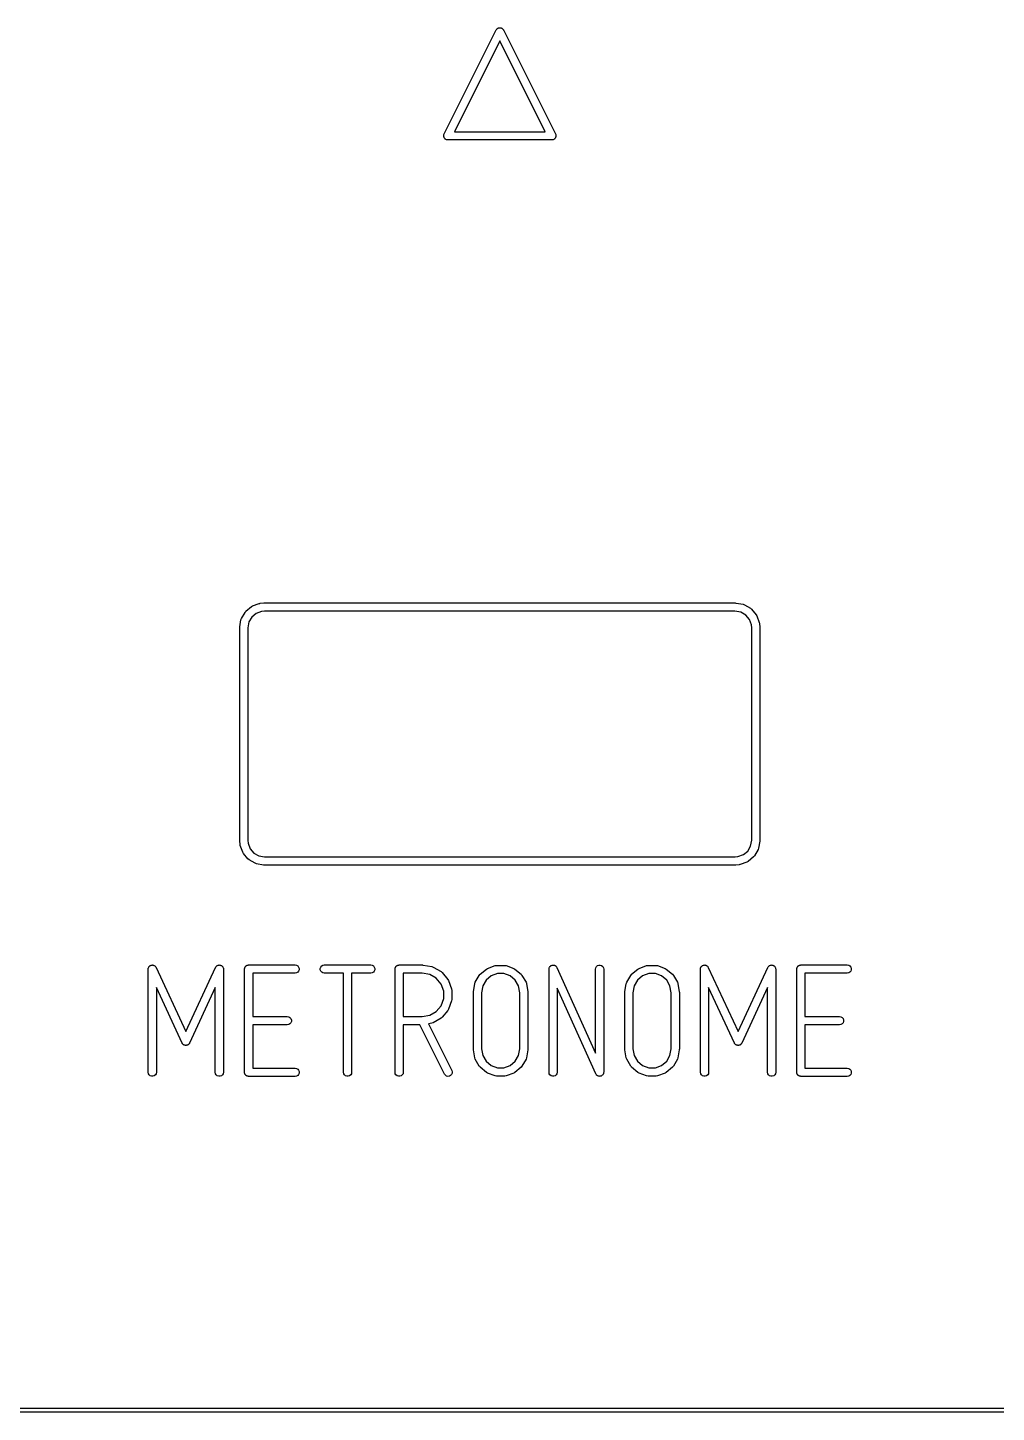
# Model space of a CAD drawing. Extents: x 10 to 493, y -203 to -71.
# Drawn here: x 328.83 to 352.48, y -203.25 to -169.44 of the extents above; entities that cross this region are included whole.
import ezdxf

# ---------------------------------------------------------------- set-up
doc = ezdxf.new("R2010")
doc.units = 0
doc.header["$MEASUREMENT"] = 0
doc.layers.add('BLACK', color=7, linetype='CONTINUOUS')

msp = doc.modelspace()

# ---------------------------------------------------------------- linework, layer by layer
at = {"layer": 'Black'}
for p, q in [((339.001, -172.04), (340.271, -169.5)), ((340.271, -169.5), (340.274, -169.495)), ((340.274, -169.495), (340.277, -169.49)), ((340.277, -169.49), (340.284, -169.482)), ((340.284, -169.482), (340.291, -169.472)), ((340.291, -169.472), (340.296, -169.469)), ((340.296, -169.469), (340.3, -169.465)), ((340.3, -169.465), (340.311, -169.46)), ((340.311, -169.46), (340.32, -169.453)), ((340.32, -169.453), (340.326, -169.452)), ((340.326, -169.452), (340.331, -169.449)), ((340.331, -169.449), (340.343, -169.448)), ((340.343, -169.448), (340.354, -169.445)), ((340.354, -169.445), (340.36, -169.446)), ((340.36, -169.446), (340.366, -169.445)), ((340.366, -169.445), (340.377, -169.448)), ((340.377, -169.448), (340.389, -169.449)), ((340.389, -169.449), (340.394, -169.452)), ((340.394, -169.452), (340.4, -169.453)), ((340.4, -169.453), (340.409, -169.46)), ((340.409, -169.46), (340.42, -169.465)), ((340.42, -169.465), (340.424, -169.469)), ((340.424, -169.469), (340.429, -169.472)), ((340.429, -169.472), (340.436, -169.482)), ((340.436, -169.482), (340.443, -169.49)), ((340.443, -169.49), (340.446, -169.495)), ((340.446, -169.495), (340.449, -169.5)), ((340.449, -169.5), (341.719, -172.04)), ((340.36, -169.769), (339.252, -171.985)), ((341.468, -171.985), (340.36, -169.769)), ((338.992, -172.068), (338.996, -172.054)), ((338.996, -172.054), (339.001, -172.04)), ((339.252, -171.985), (341.468, -171.985)), ((341.719, -172.04), (341.724, -172.054)), ((341.724, -172.054), (341.728, -172.068)), ((338.991, -172.074), (338.992, -172.071)), ((338.992, -172.088), (338.991, -172.074)), ((338.992, -172.071), (338.992, -172.068)), ((338.992, -172.102), (338.992, -172.088)), ((338.993, -172.105), (338.992, -172.102)), ((338.993, -172.108), (338.993, -172.105)), ((338.998, -172.121), (338.993, -172.108)), ((339.003, -172.135), (338.998, -172.121)), ((339.005, -172.137), (339.003, -172.135)), ((339.007, -172.14), (339.005, -172.137)), ((339.016, -172.151), (339.007, -172.14)), ((339.026, -172.162), (339.016, -172.151)), ((339.028, -172.163), (339.026, -172.162)), ((339.03, -172.165), (339.028, -172.163)), ((339.043, -172.172), (339.03, -172.165)), ((339.056, -172.179), (339.043, -172.172)), ((339.059, -172.179), (339.056, -172.179)), ((339.061, -172.181), (339.059, -172.179)), ((339.076, -172.182), (339.061, -172.181)), ((339.09, -172.185), (339.076, -172.182)), ((341.63, -172.185), (339.09, -172.185)), ((341.644, -172.182), (341.63, -172.185)), ((341.659, -172.181), (341.644, -172.182)), ((341.661, -172.179), (341.659, -172.181)), ((341.664, -172.179), (341.661, -172.179)), ((341.677, -172.172), (341.664, -172.179)), ((341.69, -172.165), (341.677, -172.172)), ((341.692, -172.163), (341.69, -172.165)), ((341.694, -172.162), (341.692, -172.163)), ((341.704, -172.151), (341.694, -172.162)), ((341.713, -172.14), (341.704, -172.151)), ((341.715, -172.137), (341.713, -172.14)), ((341.717, -172.135), (341.715, -172.137)), ((341.722, -172.121), (341.717, -172.135)), ((341.727, -172.108), (341.722, -172.121)), ((341.728, -172.102), (341.727, -172.105)), ((341.727, -172.105), (341.727, -172.108)), ((341.728, -172.068), (341.728, -172.071)), ((341.728, -172.071), (341.729, -172.074)), ((341.729, -172.074), (341.728, -172.088)), ((341.728, -172.088), (341.728, -172.102)), ((334.326, -183.563), (334.489, -183.504)), ((334.489, -183.504), (334.502, -183.501)), ((334.502, -183.501), (334.514, -183.498)), ((334.514, -183.498), (334.601, -183.49)), ((334.601, -183.49), (334.606, -183.491)), ((334.606, -183.491), (334.61, -183.49)), ((334.61, -183.49), (346.11, -183.49)), ((346.11, -183.49), (346.119, -183.492)), ((346.119, -183.492), (346.127, -183.492)), ((346.127, -183.492), (346.298, -183.522)), ((346.298, -183.522), (346.331, -183.534)), ((346.331, -183.534), (346.481, -183.62)), ((334.042, -183.902), (334.054, -183.869)), ((334.054, -183.869), (334.14, -183.719)), ((334.14, -183.719), (334.163, -183.692)), ((334.163, -183.692), (334.296, -183.58)), ((334.305, -183.834), (334.236, -183.954)), ((334.296, -183.58), (334.326, -183.563)), ((334.411, -183.745), (334.305, -183.834)), ((334.545, -183.696), (334.411, -183.745)), ((334.614, -183.69), (334.545, -183.696)), ((346.101, -183.69), (334.614, -183.69)), ((346.246, -183.716), (346.101, -183.69)), ((346.366, -183.785), (346.246, -183.716)), ((346.455, -183.891), (346.366, -183.785)), ((346.504, -184.025), (346.455, -183.891)), ((346.481, -183.62), (346.508, -183.643)), ((346.508, -183.643), (346.62, -183.776)), ((346.62, -183.776), (346.637, -183.806)), ((346.637, -183.806), (346.696, -183.969)), ((334.01, -184.09), (334.012, -184.081)), ((334.01, -189.29), (334.01, -184.09)), ((334.012, -184.073), (334.042, -183.902)), ((334.012, -184.081), (334.012, -184.073)), ((334.236, -183.954), (334.21, -184.099)), ((334.21, -184.099), (334.21, -189.286)), ((346.51, -184.094), (346.504, -184.025)), ((346.51, -189.281), (346.51, -184.094)), ((346.696, -183.969), (346.699, -183.982)), ((346.699, -183.982), (346.702, -183.994)), ((346.702, -183.994), (346.71, -184.081)), ((346.71, -184.081), (346.709, -184.086)), ((346.709, -184.086), (346.71, -184.09)), ((346.71, -184.09), (346.71, -189.29)), ((334.011, -189.294), (334.01, -189.29)), ((334.01, -189.299), (334.011, -189.294)), ((334.018, -189.386), (334.01, -189.299)), ((334.21, -189.286), (334.216, -189.355)), ((346.484, -189.426), (346.51, -189.281)), ((346.708, -189.307), (346.678, -189.478)), ((346.71, -189.29), (346.708, -189.299)), ((346.708, -189.299), (346.708, -189.307)), ((334.021, -189.398), (334.018, -189.386)), ((334.024, -189.411), (334.021, -189.398)), ((334.083, -189.574), (334.024, -189.411)), ((334.1, -189.604), (334.083, -189.574)), ((334.212, -189.737), (334.1, -189.604)), ((334.216, -189.355), (334.265, -189.489)), ((334.265, -189.489), (334.354, -189.595)), ((334.354, -189.595), (334.474, -189.664)), ((346.175, -189.684), (346.309, -189.635)), ((346.309, -189.635), (346.415, -189.546)), ((346.415, -189.546), (346.484, -189.426)), ((346.666, -189.511), (346.58, -189.661)), ((346.668, -189.506), (346.666, -189.511)), ((346.678, -189.478), (346.668, -189.506)), ((334.239, -189.76), (334.212, -189.737)), ((334.389, -189.846), (334.239, -189.76)), ((334.422, -189.858), (334.389, -189.846)), ((334.593, -189.888), (334.422, -189.858)), ((334.474, -189.664), (334.619, -189.69)), ((334.601, -189.888), (334.593, -189.888)), ((334.61, -189.89), (334.601, -189.888)), ((346.11, -189.89), (334.61, -189.89)), ((334.619, -189.69), (346.106, -189.69)), ((346.106, -189.69), (346.175, -189.684)), ((346.114, -189.889), (346.11, -189.89)), ((346.119, -189.89), (346.114, -189.889)), ((346.206, -189.882), (346.119, -189.89)), ((346.218, -189.879), (346.206, -189.882)), ((346.231, -189.876), (346.218, -189.879)), ((346.394, -189.817), (346.231, -189.876)), ((346.411, -189.807), (346.394, -189.817)), ((346.424, -189.8), (346.411, -189.807)), ((346.557, -189.688), (346.424, -189.8)), ((346.57, -189.673), (346.557, -189.688)), ((346.58, -189.661), (346.57, -189.673)), ((331.809, -192.356), (331.819, -192.347)), ((331.819, -192.347), (331.823, -192.345)), ((331.823, -192.345), (331.826, -192.342)), ((331.826, -192.342), (331.838, -192.338)), ((331.838, -192.338), (331.85, -192.332)), ((331.85, -192.332), (331.855, -192.332)), ((331.855, -192.332), (331.859, -192.331)), ((331.859, -192.331), (331.872, -192.331)), ((331.872, -192.331), (331.885, -192.329)), ((331.885, -192.329), (331.889, -192.331)), ((331.889, -192.331), (331.893, -192.331)), ((331.893, -192.331), (331.906, -192.335)), ((331.906, -192.335), (331.918, -192.338)), ((331.918, -192.338), (331.922, -192.341)), ((331.922, -192.341), (331.926, -192.342)), ((331.926, -192.342), (331.936, -192.351)), ((333.454, -192.351), (333.464, -192.342)), ((333.464, -192.342), (333.468, -192.341)), ((333.468, -192.341), (333.472, -192.338)), ((333.472, -192.338), (333.484, -192.335)), ((333.484, -192.335), (333.497, -192.331)), ((333.497, -192.331), (333.501, -192.331)), ((333.501, -192.331), (333.505, -192.329)), ((333.505, -192.329), (333.518, -192.331)), ((333.518, -192.331), (333.531, -192.331)), ((333.531, -192.331), (333.535, -192.332)), ((333.535, -192.332), (333.54, -192.332)), ((333.54, -192.332), (333.552, -192.338)), ((333.552, -192.338), (333.564, -192.342)), ((333.564, -192.342), (333.567, -192.345)), ((333.567, -192.345), (333.571, -192.347)), ((333.571, -192.347), (333.581, -192.356)), ((334.164, -192.352), (334.171, -192.348)), ((334.171, -192.348), (334.178, -192.342)), ((334.178, -192.342), (334.186, -192.339)), ((334.186, -192.339), (334.194, -192.335)), ((334.194, -192.335), (334.202, -192.334)), ((334.202, -192.334), (334.211, -192.331)), ((334.211, -192.331), (334.219, -192.331)), ((334.219, -192.331), (334.228, -192.329)), ((334.228, -192.329), (335.362, -192.329)), ((335.362, -192.329), (335.396, -192.335)), ((335.396, -192.335), (335.426, -192.352)), ((336.012, -192.352), (336.042, -192.335)), ((336.042, -192.335), (336.076, -192.329)), ((336.076, -192.329), (337.21, -192.329)), ((337.21, -192.329), (337.244, -192.335)), ((337.244, -192.335), (337.274, -192.352)), ((337.839, -192.352), (337.846, -192.348)), ((337.846, -192.348), (337.853, -192.342)), ((337.853, -192.342), (337.861, -192.339)), ((337.861, -192.339), (337.869, -192.335)), ((337.869, -192.335), (337.877, -192.334)), ((337.877, -192.334), (337.886, -192.331)), ((337.886, -192.331), (337.894, -192.331)), ((337.894, -192.331), (337.903, -192.329)), ((337.903, -192.329), (338.47, -192.329)), ((338.47, -192.329), (338.479, -192.331)), ((338.479, -192.331), (338.487, -192.331)), ((338.487, -192.331), (338.703, -192.369)), ((340.063, -192.411), (340.248, -192.344)), ((340.248, -192.344), (340.283, -192.338)), ((340.283, -192.338), (340.479, -192.338)), ((340.479, -192.338), (340.514, -192.344)), ((340.514, -192.344), (340.699, -192.411)), ((341.596, -192.356), (341.606, -192.346)), ((341.606, -192.346), (341.609, -192.345)), ((341.609, -192.345), (341.612, -192.342)), ((341.612, -192.342), (341.625, -192.338)), ((341.625, -192.338), (341.637, -192.332)), ((341.637, -192.332), (341.641, -192.332)), ((341.641, -192.332), (341.645, -192.331)), ((341.645, -192.331), (341.658, -192.331)), ((341.658, -192.331), (341.672, -192.33)), ((341.672, -192.33), (341.676, -192.331)), ((341.676, -192.331), (341.679, -192.331)), ((341.679, -192.331), (341.692, -192.335)), ((341.692, -192.335), (341.705, -192.339)), ((341.705, -192.339), (341.708, -192.341)), ((341.708, -192.341), (341.712, -192.342)), ((341.712, -192.342), (341.723, -192.351)), ((342.719, -192.365), (342.746, -192.342)), ((342.746, -192.342), (342.779, -192.331)), ((342.779, -192.331), (342.813, -192.331)), ((342.813, -192.331), (342.846, -192.342)), ((342.846, -192.342), (342.873, -192.365)), ((343.759, -192.411), (343.944, -192.344)), ((343.944, -192.344), (343.979, -192.338)), ((343.979, -192.338), (344.175, -192.338)), ((344.175, -192.338), (344.21, -192.344)), ((344.21, -192.344), (344.395, -192.411)), ((345.291, -192.356), (345.301, -192.347)), ((345.301, -192.347), (345.305, -192.345)), ((345.305, -192.345), (345.308, -192.342)), ((345.308, -192.342), (345.32, -192.338)), ((345.32, -192.338), (345.332, -192.332)), ((345.332, -192.332), (345.337, -192.332)), ((345.337, -192.332), (345.341, -192.331)), ((345.341, -192.331), (345.354, -192.331)), ((345.354, -192.331), (345.367, -192.329)), ((345.367, -192.329), (345.371, -192.331)), ((345.371, -192.331), (345.375, -192.331)), ((345.375, -192.331), (345.388, -192.335)), ((345.388, -192.335), (345.4, -192.338)), ((345.4, -192.338), (345.404, -192.341)), ((345.404, -192.341), (345.408, -192.342)), ((345.408, -192.342), (345.418, -192.351)), ((346.936, -192.351), (346.946, -192.342)), ((346.946, -192.342), (346.95, -192.341)), ((346.95, -192.341), (346.954, -192.338)), ((346.954, -192.338), (346.966, -192.335)), ((346.966, -192.335), (346.979, -192.331)), ((346.979, -192.331), (346.983, -192.331)), ((346.983, -192.331), (346.987, -192.329)), ((346.987, -192.329), (347, -192.331)), ((347, -192.331), (347.013, -192.331)), ((347.013, -192.331), (347.017, -192.332)), ((347.017, -192.332), (347.022, -192.332)), ((347.022, -192.332), (347.034, -192.338)), ((347.034, -192.338), (347.046, -192.342)), ((347.046, -192.342), (347.049, -192.345)), ((347.049, -192.345), (347.053, -192.347)), ((347.053, -192.347), (347.063, -192.356)), ((347.646, -192.352), (347.653, -192.348)), ((347.653, -192.348), (347.66, -192.342)), ((347.66, -192.342), (347.668, -192.339)), ((347.668, -192.339), (347.676, -192.335)), ((347.676, -192.335), (347.684, -192.334)), ((347.684, -192.334), (347.693, -192.331)), ((347.693, -192.331), (347.701, -192.331)), ((347.701, -192.331), (347.71, -192.329)), ((347.71, -192.329), (348.844, -192.329)), ((348.844, -192.329), (348.878, -192.335)), ((348.878, -192.335), (348.908, -192.352)), ((331.776, -192.429), (331.778, -192.416)), ((331.776, -194.949), (331.776, -192.429)), ((331.778, -192.416), (331.779, -192.403)), ((331.779, -192.403), (331.781, -192.399)), ((331.781, -192.399), (331.782, -192.395)), ((331.782, -192.395), (331.789, -192.383)), ((331.789, -192.383), (331.794, -192.372)), ((331.794, -192.372), (331.797, -192.368)), ((331.797, -192.368), (331.799, -192.365)), ((331.799, -192.365), (331.809, -192.356)), ((331.936, -192.351), (331.947, -192.358)), ((331.947, -192.358), (331.949, -192.362)), ((331.949, -192.362), (331.953, -192.365)), ((331.953, -192.365), (331.959, -192.376)), ((331.959, -192.376), (331.967, -192.387)), ((331.967, -192.387), (332.695, -193.956)), ((332.695, -193.956), (333.423, -192.387)), ((333.423, -192.387), (333.431, -192.376)), ((333.431, -192.376), (333.437, -192.365)), ((333.437, -192.365), (333.441, -192.362)), ((333.441, -192.362), (333.443, -192.358)), ((333.443, -192.358), (333.454, -192.351)), ((333.581, -192.356), (333.591, -192.365)), ((333.591, -192.365), (333.593, -192.368)), ((333.593, -192.368), (333.596, -192.372)), ((333.596, -192.372), (333.601, -192.383)), ((333.601, -192.383), (333.608, -192.395)), ((333.608, -192.395), (333.609, -192.399)), ((333.609, -192.399), (333.611, -192.403)), ((333.611, -192.403), (333.612, -192.416)), ((333.612, -192.416), (333.614, -192.429)), ((333.614, -192.429), (333.614, -194.949)), ((334.128, -192.429), (334.13, -192.42)), ((334.128, -194.949), (334.128, -192.429)), ((334.13, -192.412), (334.133, -192.403)), ((334.13, -192.42), (334.13, -192.412)), ((334.133, -192.403), (334.134, -192.395)), ((334.134, -192.395), (334.138, -192.387)), ((334.138, -192.387), (334.141, -192.379)), ((334.141, -192.379), (334.147, -192.372)), ((334.147, -192.372), (334.151, -192.365)), ((334.151, -192.365), (334.158, -192.359)), ((334.158, -192.359), (334.164, -192.352)), ((335.362, -192.529), (334.328, -192.529)), ((334.328, -192.529), (334.328, -193.589)), ((335.396, -192.523), (335.362, -192.529)), ((335.426, -192.506), (335.396, -192.523)), ((335.426, -192.352), (335.449, -192.379)), ((335.449, -192.479), (335.426, -192.506)), ((335.449, -192.379), (335.46, -192.412)), ((335.46, -192.446), (335.449, -192.479)), ((335.46, -192.412), (335.46, -192.446)), ((335.978, -192.412), (335.989, -192.379)), ((335.978, -192.446), (335.978, -192.412)), ((335.989, -192.479), (335.978, -192.446)), ((335.989, -192.379), (336.012, -192.352)), ((336.012, -192.506), (335.989, -192.479)), ((336.042, -192.523), (336.012, -192.506)), ((336.076, -192.529), (336.042, -192.523)), ((336.543, -192.529), (336.076, -192.529)), ((336.543, -194.949), (336.543, -192.529)), ((337.21, -192.529), (336.743, -192.529)), ((336.743, -192.529), (336.743, -194.949)), ((337.244, -192.523), (337.21, -192.529)), ((337.274, -192.506), (337.244, -192.523)), ((337.274, -192.352), (337.297, -192.379)), ((337.297, -192.479), (337.274, -192.506)), ((337.297, -192.379), (337.308, -192.412)), ((337.308, -192.446), (337.297, -192.479)), ((337.308, -192.412), (337.308, -192.446)), ((337.803, -192.429), (337.805, -192.42)), ((337.803, -194.949), (337.803, -192.429)), ((337.805, -192.412), (337.808, -192.403)), ((337.805, -192.42), (337.805, -192.412)), ((337.808, -192.403), (337.809, -192.395)), ((337.809, -192.395), (337.813, -192.387)), ((337.813, -192.387), (337.816, -192.379)), ((337.816, -192.379), (337.822, -192.372)), ((337.822, -192.372), (337.826, -192.365)), ((337.826, -192.365), (337.833, -192.359)), ((337.833, -192.359), (337.839, -192.352)), ((338.003, -192.529), (338.003, -193.589)), ((338.461, -192.529), (338.003, -192.529)), ((338.651, -192.562), (338.461, -192.529)), ((338.81, -192.654), (338.651, -192.562)), ((338.703, -192.369), (338.735, -192.38)), ((338.735, -192.38), (338.925, -192.49)), ((338.928, -192.795), (338.81, -192.654)), ((338.925, -192.49), (338.952, -192.512)), ((338.952, -192.512), (339.092, -192.68)), ((339.092, -192.68), (339.109, -192.708)), ((339.762, -192.752), (339.86, -192.582)), ((339.86, -192.582), (339.876, -192.562)), ((339.876, -192.562), (339.882, -192.555)), ((339.882, -192.555), (340.033, -192.428)), ((340.148, -192.593), (340.024, -192.697)), ((340.033, -192.428), (340.063, -192.411)), ((340.3, -192.538), (340.148, -192.593)), ((340.462, -192.538), (340.3, -192.538)), ((340.614, -192.593), (340.462, -192.538)), ((340.738, -192.697), (340.614, -192.593)), ((340.699, -192.411), (340.705, -192.415)), ((340.705, -192.415), (340.729, -192.428)), ((340.729, -192.428), (340.88, -192.555)), ((340.88, -192.555), (340.88, -192.555)), ((340.88, -192.555), (340.902, -192.582)), ((340.902, -192.582), (341, -192.752)), ((341.562, -192.429), (341.564, -192.415)), ((341.562, -194.949), (341.562, -192.429)), ((341.564, -192.415), (341.566, -192.402)), ((341.566, -192.402), (341.567, -192.398)), ((341.567, -192.398), (341.568, -192.395)), ((341.568, -192.395), (341.575, -192.383)), ((341.575, -192.383), (341.581, -192.371)), ((341.581, -192.371), (341.584, -192.368)), ((341.584, -192.368), (341.585, -192.365)), ((341.585, -192.365), (341.596, -192.356)), ((341.723, -192.351), (341.734, -192.359)), ((341.734, -192.359), (341.736, -192.362)), ((341.736, -192.362), (341.739, -192.365)), ((341.739, -192.365), (341.745, -192.377)), ((341.745, -192.377), (341.753, -192.388)), ((341.753, -192.388), (342.696, -194.483)), ((342.696, -192.429), (342.702, -192.395)), ((342.696, -194.483), (342.696, -192.429)), ((342.702, -192.395), (342.719, -192.365)), ((342.873, -192.365), (342.89, -192.395)), ((342.89, -192.395), (342.896, -192.429)), ((342.896, -192.429), (342.896, -194.949)), ((343.458, -192.752), (343.556, -192.582)), ((343.556, -192.582), (343.572, -192.562)), ((343.572, -192.562), (343.578, -192.555)), ((343.578, -192.555), (343.729, -192.428)), ((343.844, -192.593), (343.72, -192.697)), ((343.729, -192.428), (343.759, -192.411)), ((343.996, -192.538), (343.844, -192.593)), ((344.158, -192.538), (343.996, -192.538)), ((344.31, -192.593), (344.158, -192.538)), ((344.434, -192.697), (344.31, -192.593)), ((344.395, -192.411), (344.401, -192.415)), ((344.401, -192.415), (344.425, -192.428)), ((344.425, -192.428), (344.576, -192.555)), ((344.576, -192.555), (344.576, -192.555)), ((344.576, -192.555), (344.598, -192.582)), ((344.598, -192.582), (344.696, -192.752)), ((345.258, -192.429), (345.26, -192.416)), ((345.258, -194.949), (345.258, -192.429)), ((345.26, -192.416), (345.261, -192.403)), ((345.261, -192.403), (345.263, -192.399)), ((345.263, -192.399), (345.264, -192.395)), ((345.264, -192.395), (345.271, -192.383)), ((345.271, -192.383), (345.276, -192.372)), ((345.276, -192.372), (345.279, -192.368)), ((345.279, -192.368), (345.281, -192.365)), ((345.281, -192.365), (345.291, -192.356)), ((345.418, -192.351), (345.429, -192.358)), ((345.429, -192.358), (345.431, -192.362)), ((345.431, -192.362), (345.435, -192.365)), ((345.435, -192.365), (345.441, -192.376)), ((345.441, -192.376), (345.449, -192.387)), ((345.449, -192.387), (346.177, -193.956)), ((346.177, -193.956), (346.905, -192.387)), ((346.905, -192.387), (346.913, -192.376)), ((346.913, -192.376), (346.919, -192.365)), ((346.919, -192.365), (346.923, -192.362)), ((346.923, -192.362), (346.925, -192.358)), ((346.925, -192.358), (346.936, -192.351)), ((347.063, -192.356), (347.073, -192.365)), ((347.073, -192.365), (347.075, -192.368)), ((347.075, -192.368), (347.078, -192.372)), ((347.078, -192.372), (347.083, -192.383)), ((347.083, -192.383), (347.09, -192.395)), ((347.09, -192.395), (347.091, -192.399)), ((347.091, -192.399), (347.093, -192.403)), ((347.093, -192.403), (347.094, -192.416)), ((347.094, -192.416), (347.096, -192.429)), ((347.096, -192.429), (347.096, -194.949)), ((347.61, -192.429), (347.612, -192.42)), ((347.61, -194.949), (347.61, -192.429)), ((347.612, -192.412), (347.615, -192.403)), ((347.612, -192.42), (347.612, -192.412)), ((347.615, -192.403), (347.616, -192.395)), ((347.616, -192.395), (347.62, -192.387)), ((347.62, -192.387), (347.623, -192.379)), ((347.623, -192.379), (347.629, -192.372)), ((347.629, -192.372), (347.633, -192.365)), ((347.633, -192.365), (347.64, -192.359)), ((347.64, -192.359), (347.646, -192.352)), ((348.844, -192.529), (347.81, -192.529)), ((347.81, -192.529), (347.81, -193.589)), ((348.878, -192.523), (348.844, -192.529)), ((348.908, -192.506), (348.878, -192.523)), ((348.908, -192.352), (348.931, -192.379)), ((348.931, -192.479), (348.908, -192.506)), ((348.931, -192.379), (348.942, -192.412)), ((348.942, -192.446), (348.931, -192.479)), ((348.942, -192.412), (348.942, -192.446)), ((332.604, -194.235), (331.976, -192.882)), ((331.976, -192.882), (331.976, -194.949)), ((333.414, -192.882), (332.786, -194.235)), ((333.414, -194.949), (333.414, -192.882)), ((338.99, -192.967), (338.928, -192.795)), ((338.99, -193.151), (338.99, -192.967)), ((339.109, -192.708), (339.11, -192.71)), ((339.11, -192.71), (339.184, -192.915)), ((339.184, -192.915), (339.19, -192.95)), ((339.19, -192.95), (339.19, -193.168)), ((339.714, -192.996), (339.716, -192.987)), ((339.714, -194.382), (339.714, -192.996)), ((339.716, -192.979), (339.75, -192.785)), ((339.716, -192.987), (339.716, -192.979)), ((339.75, -192.785), (339.754, -192.774)), ((339.754, -192.774), (339.762, -192.752)), ((339.944, -192.837), (339.914, -193.005)), ((339.914, -193.005), (339.914, -194.373)), ((340.024, -192.697), (339.944, -192.837)), ((340.818, -192.837), (340.738, -192.697)), ((340.848, -193.005), (340.818, -192.837)), ((340.848, -194.373), (340.848, -193.005)), ((341, -192.752), (341.008, -192.774)), ((341.008, -192.774), (341.012, -192.785)), ((341.012, -192.785), (341.046, -192.979)), ((341.046, -192.979), (341.046, -192.987)), ((341.046, -192.987), (341.048, -192.996)), ((341.048, -192.996), (341.048, -194.382)), ((342.705, -194.99), (341.762, -192.895)), ((341.762, -192.895), (341.762, -194.949)), ((343.41, -192.996), (343.412, -192.987)), ((343.41, -194.382), (343.41, -192.996)), ((343.412, -192.979), (343.446, -192.785)), ((343.412, -192.987), (343.412, -192.979)), ((343.446, -192.785), (343.45, -192.774)), ((343.45, -192.774), (343.458, -192.752)), ((343.64, -192.837), (343.61, -193.005)), ((343.61, -193.005), (343.61, -194.373)), ((343.72, -192.697), (343.64, -192.837)), ((344.514, -192.837), (344.434, -192.697)), ((344.544, -193.005), (344.514, -192.837)), ((344.544, -194.373), (344.544, -193.005)), ((344.696, -192.752), (344.704, -192.774)), ((344.704, -192.774), (344.708, -192.785)), ((344.708, -192.785), (344.742, -192.979)), ((344.742, -192.979), (344.742, -192.987)), ((344.742, -192.987), (344.744, -192.996)), ((344.744, -192.996), (344.744, -194.382)), ((346.086, -194.235), (345.458, -192.882)), ((345.458, -192.882), (345.458, -194.949)), ((346.896, -192.882), (346.268, -194.235)), ((346.896, -194.949), (346.896, -192.882)), ((338.81, -193.464), (338.928, -193.323)), ((338.928, -193.323), (338.99, -193.151)), ((339.184, -193.203), (339.11, -193.408)), ((339.19, -193.168), (339.184, -193.203)), ((334.328, -193.589), (335.173, -193.589)), ((335.173, -193.589), (335.207, -193.595)), ((335.207, -193.595), (335.237, -193.612)), ((335.237, -193.612), (335.26, -193.639)), ((335.26, -193.639), (335.271, -193.672)), ((335.271, -193.672), (335.271, -193.706)), ((338.003, -193.589), (338.461, -193.589)), ((338.461, -193.589), (338.651, -193.556)), ((338.651, -193.556), (338.81, -193.464)), ((338.925, -193.628), (338.735, -193.738)), ((338.952, -193.606), (338.925, -193.628)), ((339.092, -193.438), (338.952, -193.606)), ((339.11, -193.408), (339.092, -193.438)), ((347.81, -193.589), (348.655, -193.589)), ((348.655, -193.589), (348.689, -193.595)), ((348.689, -193.595), (348.719, -193.612)), ((348.719, -193.612), (348.742, -193.639)), ((348.742, -193.639), (348.753, -193.672)), ((348.753, -193.672), (348.753, -193.706)), ((335.173, -193.789), (334.328, -193.789)), ((334.328, -193.789), (334.328, -194.849)), ((335.207, -193.783), (335.173, -193.789)), ((335.237, -193.766), (335.207, -193.783)), ((335.26, -193.739), (335.237, -193.766)), ((335.271, -193.706), (335.26, -193.739)), ((338.408, -193.789), (338.003, -193.789)), ((338.003, -193.789), (338.003, -194.949)), ((339.011, -194.994), (338.408, -193.789)), ((338.703, -193.749), (338.619, -193.764)), ((338.619, -193.764), (339.189, -194.904)), ((338.735, -193.738), (338.703, -193.749)), ((348.655, -193.789), (347.81, -193.789)), ((347.81, -193.789), (347.81, -194.849)), ((348.689, -193.783), (348.655, -193.789)), ((348.719, -193.766), (348.689, -193.783)), ((348.742, -193.739), (348.719, -193.766)), ((348.753, -193.706), (348.742, -193.739)), ((332.609, -194.242), (332.604, -194.235)), ((332.613, -194.25), (332.609, -194.242)), ((332.619, -194.257), (332.613, -194.25)), ((332.624, -194.264), (332.619, -194.257)), ((332.631, -194.269), (332.624, -194.264)), ((332.638, -194.275), (332.631, -194.269)), ((332.646, -194.279), (332.638, -194.275)), ((332.653, -194.284), (332.646, -194.279)), ((332.661, -194.286), (332.653, -194.284)), ((332.669, -194.29), (332.661, -194.286)), ((332.678, -194.29), (332.669, -194.29)), ((332.686, -194.293), (332.678, -194.29)), ((332.695, -194.292), (332.686, -194.293)), ((332.704, -194.293), (332.695, -194.292)), ((332.712, -194.29), (332.704, -194.293)), ((332.721, -194.29), (332.712, -194.29)), ((332.729, -194.286), (332.721, -194.29)), ((332.737, -194.284), (332.729, -194.286)), ((332.744, -194.279), (332.737, -194.284)), ((332.752, -194.275), (332.744, -194.279)), ((332.759, -194.269), (332.752, -194.275)), ((332.766, -194.264), (332.759, -194.269)), ((332.771, -194.257), (332.766, -194.264)), ((332.777, -194.25), (332.771, -194.257)), ((332.781, -194.242), (332.777, -194.25)), ((332.786, -194.235), (332.781, -194.242)), ((339.914, -194.373), (339.944, -194.541)), ((340.818, -194.541), (340.848, -194.373)), ((343.61, -194.373), (343.64, -194.541)), ((344.514, -194.541), (344.544, -194.373)), ((346.091, -194.242), (346.086, -194.235)), ((346.095, -194.25), (346.091, -194.242)), ((346.101, -194.257), (346.095, -194.25)), ((346.106, -194.264), (346.101, -194.257)), ((346.113, -194.269), (346.106, -194.264)), ((346.12, -194.275), (346.113, -194.269)), ((346.128, -194.279), (346.12, -194.275)), ((346.135, -194.284), (346.128, -194.279)), ((346.143, -194.286), (346.135, -194.284)), ((346.151, -194.29), (346.143, -194.286)), ((346.16, -194.29), (346.151, -194.29)), ((346.168, -194.293), (346.16, -194.29)), ((346.177, -194.292), (346.168, -194.293)), ((346.186, -194.293), (346.177, -194.292)), ((346.194, -194.29), (346.186, -194.293)), ((346.203, -194.29), (346.194, -194.29)), ((346.211, -194.286), (346.203, -194.29)), ((346.219, -194.284), (346.211, -194.286)), ((346.226, -194.279), (346.219, -194.284)), ((346.234, -194.275), (346.226, -194.279)), ((346.241, -194.269), (346.234, -194.275)), ((346.248, -194.264), (346.241, -194.269)), ((346.253, -194.257), (346.248, -194.264)), ((346.259, -194.25), (346.253, -194.257)), ((346.263, -194.242), (346.259, -194.25)), ((346.268, -194.235), (346.263, -194.242)), ((339.716, -194.391), (339.714, -194.382)), ((339.716, -194.399), (339.716, -194.391)), ((339.75, -194.593), (339.716, -194.399)), ((339.762, -194.626), (339.75, -194.593)), ((339.86, -194.796), (339.762, -194.626)), ((339.944, -194.541), (340.024, -194.681)), ((340.024, -194.681), (340.148, -194.785)), ((340.614, -194.785), (340.738, -194.681)), ((340.738, -194.681), (340.818, -194.541)), ((341, -194.626), (340.902, -194.796)), ((341.012, -194.593), (341, -194.626)), ((341.046, -194.399), (341.012, -194.593)), ((341.048, -194.382), (341.046, -194.391)), ((341.046, -194.391), (341.046, -194.399)), ((343.412, -194.391), (343.41, -194.382)), ((343.412, -194.399), (343.412, -194.391)), ((343.446, -194.593), (343.412, -194.399)), ((343.458, -194.626), (343.446, -194.593)), ((343.556, -194.796), (343.458, -194.626)), ((343.64, -194.541), (343.72, -194.681)), ((343.72, -194.681), (343.844, -194.785)), ((344.31, -194.785), (344.434, -194.681)), ((344.434, -194.681), (344.514, -194.541)), ((344.696, -194.626), (344.598, -194.796)), ((344.708, -194.593), (344.696, -194.626)), ((344.742, -194.399), (344.708, -194.593)), ((344.744, -194.382), (344.742, -194.391)), ((344.742, -194.391), (344.742, -194.399)), ((331.782, -194.983), (331.776, -194.949)), ((331.799, -195.013), (331.782, -194.983)), ((331.826, -195.036), (331.799, -195.013)), ((331.859, -195.047), (331.826, -195.036)), ((331.893, -195.047), (331.859, -195.047)), ((331.926, -195.036), (331.893, -195.047)), ((331.953, -195.013), (331.926, -195.036)), ((331.97, -194.983), (331.953, -195.013)), ((331.976, -194.949), (331.97, -194.983)), ((333.42, -194.983), (333.414, -194.949)), ((333.437, -195.013), (333.42, -194.983)), ((333.464, -195.036), (333.437, -195.013)), ((333.497, -195.047), (333.464, -195.036)), ((333.531, -195.047), (333.497, -195.047)), ((333.564, -195.036), (333.531, -195.047)), ((333.591, -195.013), (333.564, -195.036)), ((333.608, -194.983), (333.591, -195.013)), ((333.614, -194.949), (333.608, -194.983)), ((334.13, -194.958), (334.128, -194.949)), ((334.13, -194.966), (334.13, -194.958)), ((334.133, -194.975), (334.13, -194.966)), ((334.134, -194.983), (334.133, -194.975)), ((334.138, -194.991), (334.134, -194.983)), ((334.141, -194.999), (334.138, -194.991)), ((334.147, -195.006), (334.141, -194.999)), ((334.151, -195.013), (334.147, -195.006)), ((334.158, -195.019), (334.151, -195.013)), ((334.164, -195.026), (334.158, -195.019)), ((334.171, -195.03), (334.164, -195.026)), ((334.178, -195.036), (334.171, -195.03)), ((334.186, -195.039), (334.178, -195.036)), ((334.194, -195.043), (334.186, -195.039)), ((334.202, -195.044), (334.194, -195.043)), ((334.211, -195.047), (334.202, -195.044)), ((334.219, -195.047), (334.211, -195.047)), ((334.228, -195.049), (334.219, -195.047)), ((335.362, -195.049), (334.228, -195.049)), ((334.328, -194.849), (335.362, -194.849)), ((335.362, -194.849), (335.396, -194.855)), ((335.396, -195.043), (335.362, -195.049)), ((335.396, -194.855), (335.426, -194.872)), ((335.426, -195.026), (335.396, -195.043)), ((335.426, -194.872), (335.449, -194.899)), ((335.449, -194.999), (335.426, -195.026)), ((335.449, -194.899), (335.46, -194.932)), ((335.46, -194.966), (335.449, -194.999)), ((335.46, -194.932), (335.46, -194.966)), ((336.549, -194.983), (336.543, -194.949)), ((336.566, -195.013), (336.549, -194.983)), ((336.593, -195.036), (336.566, -195.013)), ((336.626, -195.047), (336.593, -195.036)), ((336.66, -195.047), (336.626, -195.047)), ((336.693, -195.036), (336.66, -195.047)), ((336.72, -195.013), (336.693, -195.036)), ((336.737, -194.983), (336.72, -195.013)), ((336.743, -194.949), (336.737, -194.983)), ((337.809, -194.983), (337.803, -194.949)), ((337.826, -195.013), (337.809, -194.983)), ((337.853, -195.036), (337.826, -195.013)), ((337.886, -195.047), (337.853, -195.036)), ((337.92, -195.047), (337.886, -195.047)), ((337.953, -195.036), (337.92, -195.047)), ((337.98, -195.013), (337.953, -195.036)), ((337.997, -194.983), (337.98, -195.013)), ((338.003, -194.949), (337.997, -194.983)), ((339.031, -195.022), (339.011, -194.994)), ((339.06, -195.041), (339.031, -195.022)), ((339.094, -195.049), (339.06, -195.041)), ((339.129, -195.045), (339.094, -195.049)), ((339.16, -195.029), (339.129, -195.045)), ((339.183, -195.004), (339.16, -195.029)), ((339.197, -194.972), (339.183, -195.004)), ((339.189, -194.904), (339.199, -194.938)), ((339.199, -194.938), (339.197, -194.972)), ((339.872, -194.811), (339.86, -194.796)), ((339.882, -194.823), (339.872, -194.811)), ((340.033, -194.95), (339.882, -194.823)), ((340.063, -194.967), (340.033, -194.95)), ((340.248, -195.034), (340.063, -194.967)), ((340.148, -194.785), (340.3, -194.84)), ((340.283, -195.04), (340.248, -195.034)), ((340.479, -195.04), (340.283, -195.04)), ((340.3, -194.84), (340.462, -194.84)), ((340.462, -194.84), (340.614, -194.785)), ((340.514, -195.034), (340.479, -195.04)), ((340.699, -194.967), (340.514, -195.034)), ((340.71, -194.961), (340.699, -194.967)), ((340.729, -194.95), (340.71, -194.961)), ((340.88, -194.823), (340.729, -194.95)), ((340.882, -194.821), (340.88, -194.823)), ((340.902, -194.796), (340.882, -194.821)), ((341.568, -194.983), (341.562, -194.949)), ((341.585, -195.013), (341.568, -194.983)), ((341.612, -195.036), (341.585, -195.013)), ((341.645, -195.047), (341.612, -195.036)), ((341.679, -195.047), (341.645, -195.047)), ((341.712, -195.036), (341.679, -195.047)), ((341.739, -195.013), (341.712, -195.036)), ((341.756, -194.983), (341.739, -195.013)), ((341.762, -194.949), (341.756, -194.983)), ((342.713, -195.001), (342.705, -194.99)), ((342.719, -195.013), (342.713, -195.001)), ((342.722, -195.016), (342.719, -195.013)), ((342.724, -195.019), (342.722, -195.016)), ((342.735, -195.027), (342.724, -195.019)), ((342.746, -195.036), (342.735, -195.027)), ((342.75, -195.037), (342.746, -195.036)), ((342.753, -195.039), (342.75, -195.037)), ((342.766, -195.043), (342.753, -195.039)), ((342.779, -195.047), (342.766, -195.043)), ((342.782, -195.047), (342.779, -195.047)), ((342.786, -195.048), (342.782, -195.047)), ((342.8, -195.047), (342.786, -195.048)), ((342.813, -195.047), (342.8, -195.047)), ((342.817, -195.046), (342.813, -195.047)), ((342.821, -195.046), (342.817, -195.046)), ((342.833, -195.04), (342.821, -195.046)), ((342.846, -195.036), (342.833, -195.04)), ((342.849, -195.033), (342.846, -195.036)), ((342.852, -195.032), (342.849, -195.033)), ((342.862, -195.022), (342.852, -195.032)), ((342.873, -195.013), (342.862, -195.022)), ((342.874, -195.01), (342.873, -195.013)), ((342.877, -195.007), (342.874, -195.01)), ((342.883, -194.995), (342.877, -195.007)), ((342.89, -194.983), (342.883, -194.995)), ((342.891, -194.98), (342.89, -194.983)), ((342.892, -194.976), (342.891, -194.98)), ((342.894, -194.963), (342.892, -194.976)), ((342.896, -194.949), (342.894, -194.963)), ((343.568, -194.811), (343.556, -194.796)), ((343.578, -194.823), (343.568, -194.811)), ((343.729, -194.95), (343.578, -194.823)), ((343.759, -194.967), (343.729, -194.95)), ((343.944, -195.034), (343.759, -194.967)), ((343.844, -194.785), (343.996, -194.84)), ((343.979, -195.04), (343.944, -195.034)), ((344.175, -195.04), (343.979, -195.04)), ((343.996, -194.84), (344.158, -194.84)), ((344.158, -194.84), (344.31, -194.785)), ((344.21, -195.034), (344.175, -195.04)), ((344.395, -194.967), (344.21, -195.034)), ((344.406, -194.961), (344.395, -194.967)), ((344.425, -194.95), (344.406, -194.961)), ((344.576, -194.823), (344.425, -194.95)), ((344.578, -194.821), (344.576, -194.823)), ((344.598, -194.796), (344.578, -194.821)), ((345.264, -194.983), (345.258, -194.949)), ((345.281, -195.013), (345.264, -194.983)), ((345.308, -195.036), (345.281, -195.013)), ((345.341, -195.047), (345.308, -195.036)), ((345.375, -195.047), (345.341, -195.047)), ((345.408, -195.036), (345.375, -195.047)), ((345.435, -195.013), (345.408, -195.036)), ((345.452, -194.983), (345.435, -195.013)), ((345.458, -194.949), (345.452, -194.983)), ((346.902, -194.983), (346.896, -194.949)), ((346.919, -195.013), (346.902, -194.983)), ((346.946, -195.036), (346.919, -195.013)), ((346.979, -195.047), (346.946, -195.036)), ((347.013, -195.047), (346.979, -195.047)), ((347.046, -195.036), (347.013, -195.047)), ((347.073, -195.013), (347.046, -195.036)), ((347.09, -194.983), (347.073, -195.013)), ((347.096, -194.949), (347.09, -194.983)), ((347.612, -194.958), (347.61, -194.949)), ((347.612, -194.966), (347.612, -194.958)), ((347.615, -194.975), (347.612, -194.966)), ((347.616, -194.983), (347.615, -194.975)), ((347.62, -194.991), (347.616, -194.983)), ((347.623, -194.999), (347.62, -194.991)), ((347.629, -195.006), (347.623, -194.999)), ((347.633, -195.013), (347.629, -195.006)), ((347.64, -195.019), (347.633, -195.013)), ((347.646, -195.026), (347.64, -195.019)), ((347.653, -195.03), (347.646, -195.026)), ((347.66, -195.036), (347.653, -195.03)), ((347.668, -195.039), (347.66, -195.036)), ((347.676, -195.043), (347.668, -195.039)), ((347.684, -195.044), (347.676, -195.043)), ((347.693, -195.047), (347.684, -195.044)), ((347.701, -195.047), (347.693, -195.047)), ((347.71, -195.049), (347.701, -195.047)), ((348.844, -195.049), (347.71, -195.049)), ((347.81, -194.849), (348.844, -194.849)), ((348.844, -194.849), (348.878, -194.855)), ((348.878, -195.043), (348.844, -195.049)), ((348.878, -194.855), (348.908, -194.872)), ((348.908, -195.026), (348.878, -195.043)), ((348.908, -194.872), (348.931, -194.899)), ((348.931, -194.999), (348.908, -195.026)), ((348.931, -194.899), (348.942, -194.932)), ((348.942, -194.966), (348.931, -194.999)), ((348.942, -194.932), (348.942, -194.966)), ((10.21, -203.15), (492.71, -203.15)), ((492.76, -203.25), (10.16, -203.25))]:
    msp.add_line(p, q, dxfattribs=at)

doc.saveas('drawing.dxf')
